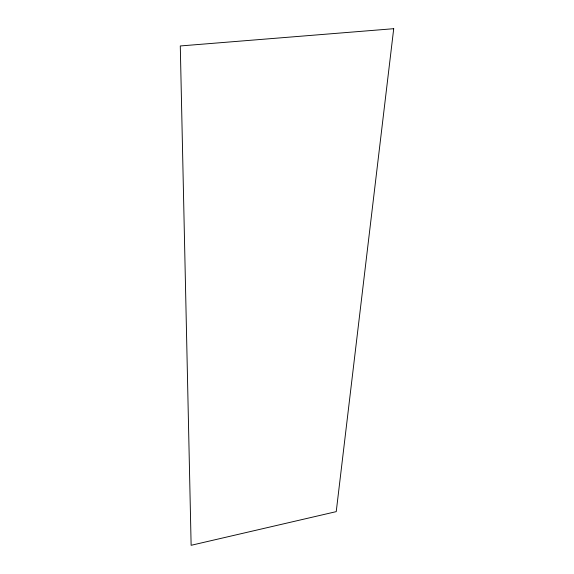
<?xml version="1.0" encoding="UTF-8"?>
<svg xmlns="http://www.w3.org/2000/svg" width="574" height="574" viewBox="0 0 574 574"><rect width="100%" height="100%" fill="white"/><g stroke="black" fill="none" stroke-linecap="round" stroke-linejoin="round"><path stroke-width="0.86" d="M393.714 28.7L336.235 511.635L191.128 545.3L180.286 45.956L393.714 28.7"/></g></svg>
